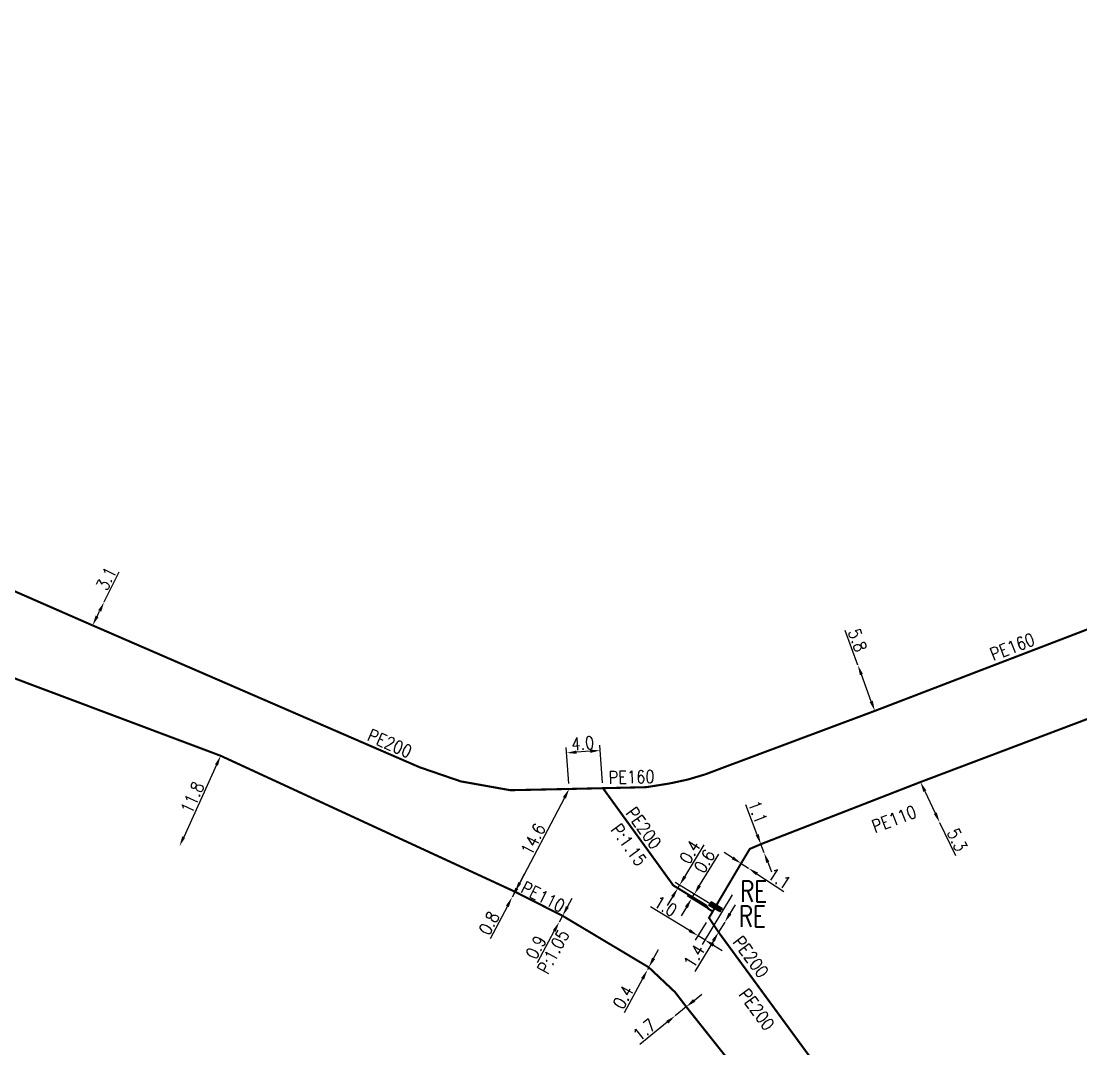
# Model space of a CAD drawing. Header units: millimetres. Extents: x 138998 to 140015, y 127998 to 129006.
# Drawn here: x 139577.9 to 139703.8, y 128602.8 to 128724.9 of the extents above; entities that cross this region are included whole.
import ezdxf
from ezdxf.enums import TextEntityAlignment as Align

# ---------------------------------------------------------------- set-up
doc = ezdxf.new("R2010")
doc.units = ezdxf.units.MM
doc.header["$PDMODE"] = 34
doc.linetypes.add('L_25_PE', pattern=[2000, 1000, 1000])
doc.layers.get('0').update_dxf_attribs({"linetype": 'CONTINUOUS'})
doc.layers.get('DEFPOINTS').update_dxf_attribs({"linetype": 'CONTINUOUS'})
doc.layers.add('L_150', color=1, linetype='CONTINUOUS')
doc.layers.add('L_340', color=7, linetype='CONTINUOUS')
doc.styles.get("Standard").update_dxf_attribs({"font": 'romans.shx', "width": 0.85})
doc.dimstyles.get("Standard").update_dxf_attribs({"dimtxt": 1.5, "dimasz": 1.2, "dimexe": 0.625, "dimexo": 0.625, "dimgap": 0.25, "dimtad": 1, "dimdec": 1, "dimzin": 0, "dimdsep": 46, "dimtxsty": 'Standard', "dimcen": -0.5, "dimadec": 0, "dimazin": 0, "dimtfac": 1, "dimtdec": 1, "dimtmove": 0, "dimatfit": 3, "dimfxl": 0, "dimtolj": 1, "dimtzin": 0, "dimarcsym": 0})

# ---------------------------------------------------------------- blocks, each defined once
blk = doc.blocks.new('*D167')
at = {"layer": 'DEFPOINTS', "color": 0, "linetype": 'Continuous', "transparency": 16777216}
for p in [(139601.59, 128637.59), (139596.7, 128626.85), (139596.7, 128626.85)]:
    blk.add_point(p, dxfattribs=at)
at = {"layer": 'L_150', "color": 0, "linetype": 'Continuous', "lineweight": -2, "transparency": 16777216}
blk.add_line((139601.09, 128636.5), (139597.2, 128627.94), dxfattribs=at)
at = {"layer": 'L_150', "color": 0, "linetype": 'Continuous', "transparency": 16777216}
for points in [[(139600.91, 128636.58), (139601.27, 128636.42), (139601.59, 128637.59)], [(139597.02, 128628.02), (139597.38, 128627.86), (139596.7, 128626.85)]]:
    blk.add_solid(points, dxfattribs=at)
at = {"layer": 'L_150', "color": 0, "linetype": 'Continuous', "transparency": 16777216, "insert": (139598.23, 128632.63), "char_height": 1.5, "attachment_point": 5, "rotation": 65.5497}
blk.add_mtext('\\A1;11.8', dxfattribs=at)
blk = doc.blocks.new('*D168')
at = {"layer": 'DEFPOINTS', "color": 0, "linetype": 'Continuous', "transparency": 16777216}
for p in [(139636.56, 128621.44), (139636.21, 128620.78), (139636.21, 128620.78)]:
    blk.add_point(p, dxfattribs=at)
at = {"layer": 'L_150', "color": 0, "linetype": 'Continuous', "lineweight": -2, "transparency": 16777216}
for p, q in [((139637.12, 128622.5), (139637.68, 128623.57)), ((139636.56, 128621.44), (139636.21, 128620.78)), ((139635.66, 128619.71), (139633.62, 128615.85))]:
    blk.add_line(p, q, dxfattribs=at)
at = {"layer": 'L_150', "color": 0, "linetype": 'Continuous', "transparency": 16777216}
for points in [[(139636.95, 128622.6), (139637.3, 128622.41), (139636.56, 128621.44)], [(139635.48, 128619.81), (139635.83, 128619.62), (139636.21, 128620.78)]]:
    blk.add_solid(points, dxfattribs=at)
at = {"layer": 'L_150', "color": 0, "linetype": 'Continuous', "transparency": 16777216, "insert": (139633.47, 128617.71), "char_height": 1.5, "attachment_point": 5, "rotation": 62.2602}
blk.add_mtext('\\A1;0.8', dxfattribs=at)
blk = doc.blocks.new('*D169')
at = {"layer": 'DEFPOINTS', "color": 0, "linetype": 'Continuous', "transparency": 16777216}
for p in [(139642.21, 128618.58), (139641.81, 128617.84), (139641.81, 128617.84)]:
    blk.add_point(p, dxfattribs=at)
at = {"layer": 'L_150', "color": 0, "linetype": 'Continuous', "lineweight": -2, "transparency": 16777216}
for p, q in [((139642.78, 128619.64), (139643.36, 128620.69)), ((139642.21, 128618.58), (139641.81, 128617.84)), ((139641.23, 128616.78), (139639.18, 128612.99))]:
    blk.add_line(p, q, dxfattribs=at)
at = {"layer": 'L_150', "color": 0, "linetype": 'Continuous', "transparency": 16777216}
for points in [[(139642.61, 128619.73), (139642.96, 128619.54), (139642.21, 128618.58)], [(139641.06, 128616.88), (139641.41, 128616.69), (139641.81, 128617.84)]]:
    blk.add_solid(points, dxfattribs=at)
at = {"layer": 'L_150', "color": 0, "linetype": 'Continuous', "transparency": 16777216, "insert": (139639.04, 128614.84), "char_height": 1.5, "attachment_point": 5, "rotation": 61.5388}
blk.add_mtext('\\A1;0.9', dxfattribs=at)
blk = doc.blocks.new('*D170')
at = {"layer": 'DEFPOINTS', "color": 0, "linetype": 'Continuous', "transparency": 16777216}
for p in [(139652.29, 128612.15), (139652.29, 128612.15), (139652.45, 128612.46)]:
    blk.add_point(p, dxfattribs=at)
at = {"layer": 'L_150', "color": 0, "linetype": 'Continuous', "lineweight": -2, "transparency": 16777216}
for p, q in [((139653.02, 128613.52), (139653.59, 128614.57)), ((139652.45, 128612.46), (139652.29, 128612.15)), ((139651.72, 128611.1), (139649.52, 128607.04))]:
    blk.add_line(p, q, dxfattribs=at)
at = {"layer": 'L_150', "color": 0, "linetype": 'Continuous', "transparency": 16777216}
for points in [[(139652.85, 128613.61), (139653.2, 128613.42), (139652.45, 128612.46)], [(139651.54, 128611.19), (139651.89, 128611), (139652.29, 128612.15)]]:
    blk.add_solid(points, dxfattribs=at)
at = {"layer": 'L_150', "color": 0, "linetype": 'Continuous', "transparency": 16777216, "insert": (139649.41, 128608.93), "char_height": 1.5, "attachment_point": 5, "rotation": 61.5899}
blk.add_mtext('\\A1;0.4', dxfattribs=at)
blk = doc.blocks.new('*D171')
at = {"layer": 'DEFPOINTS', "color": 0, "linetype": 'Continuous', "transparency": 16777216}
for p in [(139656.91, 128607.77), (139655.59, 128606.7), (139655.59, 128606.7)]:
    blk.add_point(p, dxfattribs=at)
at = {"layer": 'L_150', "color": 0, "linetype": 'Continuous', "lineweight": -2, "transparency": 16777216}
for p, q in [((139657.84, 128608.52), (139658.77, 128609.27)), ((139656.91, 128607.77), (139655.59, 128606.7)), ((139654.65, 128605.94), (139651.39, 128603.31))]:
    blk.add_line(p, q, dxfattribs=at)
at = {"layer": 'L_150', "color": 0, "linetype": 'Continuous', "transparency": 16777216}
for points in [[(139657.71, 128608.68), (139657.97, 128608.36), (139656.91, 128607.77)], [(139654.53, 128606.1), (139654.78, 128605.79), (139655.59, 128606.7)]]:
    blk.add_solid(points, dxfattribs=at)
at = {"layer": 'L_150', "color": 0, "linetype": 'Continuous', "transparency": 16777216, "insert": (139651.93, 128605.03), "char_height": 1.5, "attachment_point": 5, "rotation": 38.9517}
blk.add_mtext('\\A1;1.7', dxfattribs=at)
blk = doc.blocks.new('*D176')
at = {"layer": 'DEFPOINTS', "color": 0, "linetype": 'Continuous', "transparency": 16777216}
for p in [(139661.48, 128617.82), (139661.48, 128617.82), (139660.75, 128616.63)]:
    blk.add_point(p, dxfattribs=at)
at = {"layer": 'L_150', "color": 0, "linetype": 'Continuous', "lineweight": -2, "transparency": 16777216}
for p, q in [((139662.11, 128618.85), (139662.74, 128619.87)), ((139661.48, 128617.82), (139660.75, 128616.63)), ((139660.13, 128615.61), (139657.91, 128611.98))]:
    blk.add_line(p, q, dxfattribs=at)
at = {"layer": 'L_150', "color": 0, "linetype": 'Continuous', "transparency": 16777216}
for points in [[(139661.94, 128618.95), (139662.28, 128618.74), (139661.48, 128617.82)], [(139659.96, 128615.71), (139660.3, 128615.5), (139660.75, 128616.63)]]:
    blk.add_solid(points, dxfattribs=at)
at = {"layer": 'L_150', "color": 0, "linetype": 'Continuous', "transparency": 16777216, "insert": (139657.85, 128613.8), "char_height": 1.5, "attachment_point": 5, "rotation": 58.5738}
blk.add_mtext('\\A1;1.4', dxfattribs=at)
blk = doc.blocks.new('*D177')
at = {"layer": 'DEFPOINTS', "color": 0, "linetype": 'Continuous', "transparency": 16777216}
for p in [(139662.7, 128621.6), (139659.61, 128618.34), (139659.12, 128615.71)]:
    blk.add_point(p, dxfattribs=at)
at = {"layer": 'L_150', "color": 0, "linetype": 'Continuous', "lineweight": -2, "transparency": 16777216}
for p, q in [((139662.38, 128621.07), (139658.8, 128615.18)), ((139657.28, 128616.83), (139652.65, 128619.65)), ((139659.28, 128617.8), (139657.98, 128615.67)), ((139659.12, 128615.71), (139658.31, 128616.21)), ((139660.15, 128615.09), (139661.17, 128614.46))]:
    blk.add_line(p, q, dxfattribs=at)
at = {"layer": 'L_150', "color": 0, "linetype": 'Continuous', "transparency": 16777216}
for points in [[(139657.39, 128617), (139657.18, 128616.66), (139658.31, 128616.21)], [(139660.25, 128615.26), (139660.04, 128614.92), (139659.12, 128615.71)]]:
    blk.add_solid(points, dxfattribs=at)
at = {"layer": 'L_150', "color": 0, "linetype": 'Continuous', "transparency": 16777216, "insert": (139654.44, 128619.73), "char_height": 1.5, "attachment_point": 5, "rotation": 328.6746}
blk.add_mtext('\\A1;1.0', dxfattribs=at)
blk = doc.blocks.new('*D178')
at = {"layer": 'DEFPOINTS', "color": 0, "linetype": 'Continuous', "transparency": 16777216}
for p in [(139657.86, 128621.14), (139660.07, 128619.09), (139661.19, 128619.11)]:
    blk.add_point(p, dxfattribs=at)
at = {"layer": 'L_150', "color": 0, "linetype": 'Continuous', "lineweight": -2, "transparency": 16777216}
for p, q in [((139658.48, 128622.17), (139660.76, 128625.9)), ((139659.53, 128619.42), (139657.01, 128620.95)), ((139660.66, 128619.44), (139657.33, 128621.47)), ((139657.55, 128620.63), (139657.86, 128621.14)), ((139656.92, 128619.6), (139656.3, 128618.58))]:
    blk.add_line(p, q, dxfattribs=at)
at = {"layer": 'L_150', "color": 0, "linetype": 'Continuous', "transparency": 16777216}
for points in [[(139658.31, 128622.27), (139658.66, 128622.06), (139657.86, 128621.14)], [(139656.75, 128619.71), (139657.1, 128619.5), (139657.55, 128620.63)]]:
    blk.add_solid(points, dxfattribs=at)
at = {"layer": 'L_150', "color": 0, "linetype": 'Continuous', "transparency": 16777216, "insert": (139659.08, 128625.07), "char_height": 1.5, "attachment_point": 5, "rotation": 58.6746}
blk.add_mtext('\\A1;0.6', dxfattribs=at)
blk = doc.blocks.new('*D195')
at = {"layer": 'DEFPOINTS', "color": 0, "linetype": 'Continuous', "transparency": 16777216}
for p in [(139587.74, 128655.86), (139587.74, 128655.86), (139586.37, 128653.08)]:
    blk.add_point(p, dxfattribs=at)
at = {"layer": 'L_150', "color": 0, "linetype": 'Continuous', "lineweight": -2, "transparency": 16777216}
for p, q in [((139587.74, 128655.86), (139589.52, 128659.45)), ((139586.9, 128654.15), (139587.21, 128654.78))]:
    blk.add_line(p, q, dxfattribs=at)
at = {"layer": 'L_150', "color": 0, "linetype": 'Continuous', "transparency": 16777216}
for points in [[(139587.03, 128654.87), (139587.39, 128654.69), (139587.74, 128655.86)], [(139586.72, 128654.24), (139587.08, 128654.07), (139586.37, 128653.08)]]:
    blk.add_solid(points, dxfattribs=at)
at = {"layer": 'L_150', "color": 0, "linetype": 'Continuous', "transparency": 16777216, "insert": (139588, 128658.63), "char_height": 1.5, "attachment_point": 5, "rotation": 63.6961}
blk.add_mtext('\\A1;3.1', dxfattribs=at)
blk = doc.blocks.new('*D203')
at = {"layer": 'DEFPOINTS', "color": 0, "linetype": 'Continuous', "transparency": 16777216}
for p in [(139677.3, 128648.36), (139677.3, 128648.36), (139679.31, 128642.92)]:
    blk.add_point(p, dxfattribs=at)
at = {"layer": 'L_150', "color": 0, "linetype": 'Continuous', "lineweight": -2, "transparency": 16777216}
for p, q in [((139677.3, 128648.36), (139675.79, 128652.46)), ((139678.89, 128644.05), (139677.71, 128647.24))]:
    blk.add_line(p, q, dxfattribs=at)
at = {"layer": 'L_150', "color": 0, "linetype": 'Continuous', "transparency": 16777216}
for points in [[(139677.9, 128647.31), (139677.53, 128647.17), (139677.3, 128648.36)], [(139679.08, 128644.12), (139678.7, 128643.98), (139679.31, 128642.92)]]:
    blk.add_solid(points, dxfattribs=at)
at = {"layer": 'L_150', "color": 0, "linetype": 'Continuous', "transparency": 16777216, "insert": (139677.27, 128651.32), "char_height": 1.5, "attachment_point": 5, "rotation": 290.2543}
blk.add_mtext('\\A1;5.8', dxfattribs=at)
blk = doc.blocks.new('*D204')
at = {"layer": 'DEFPOINTS', "color": 0, "linetype": 'Continuous', "transparency": 16777216}
for p in [(139665.77, 128627.09), (139666.16, 128626.06), (139666.16, 128626.06)]:
    blk.add_point(p, dxfattribs=at)
at = {"layer": 'L_150', "color": 0, "linetype": 'Continuous', "lineweight": -2, "transparency": 16777216}
for p, q in [((139665.34, 128628.21), (139663.98, 128631.78)), ((139666.16, 128626.06), (139665.77, 128627.09)), ((139666.59, 128624.94), (139667.02, 128623.82))]:
    blk.add_line(p, q, dxfattribs=at)
at = {"layer": 'L_150', "color": 0, "linetype": 'Continuous', "transparency": 16777216}
for points in [[(139665.53, 128628.28), (139665.16, 128628.14), (139665.77, 128627.09)], [(139666.78, 128625.01), (139666.4, 128624.87), (139666.16, 128626.06)]]:
    blk.add_solid(points, dxfattribs=at)
at = {"layer": 'L_150', "color": 0, "linetype": 'Continuous', "transparency": 16777216, "insert": (139665.38, 128630.91), "char_height": 1.5, "attachment_point": 5, "rotation": 290.8868}
blk.add_mtext('\\A1;1.1', dxfattribs=at)
blk = doc.blocks.new('*D205')
at = {"layer": 'DEFPOINTS', "color": 0, "linetype": 'Continuous', "transparency": 16777216}
for p in [(139684.74, 128634.47), (139687.01, 128629.68), (139687.01, 128629.68)]:
    blk.add_point(p, dxfattribs=at)
at = {"layer": 'L_150', "color": 0, "linetype": 'Continuous', "lineweight": -2, "transparency": 16777216}
for p, q in [((139685.25, 128633.38), (139686.5, 128630.76)), ((139687.01, 128629.68), (139688.89, 128625.73))]:
    blk.add_line(p, q, dxfattribs=at)
at = {"layer": 'L_150', "color": 0, "linetype": 'Continuous', "transparency": 16777216}
for points in [[(139685.43, 128633.47), (139685.07, 128633.3), (139684.74, 128634.47)], [(139686.68, 128630.85), (139686.32, 128630.68), (139687.01, 128629.68)]]:
    blk.add_solid(points, dxfattribs=at)
at = {"layer": 'L_150', "color": 0, "linetype": 'Continuous', "transparency": 16777216, "insert": (139689.11, 128627.59), "char_height": 1.5, "attachment_point": 5, "rotation": 295.3919}
blk.add_mtext('\\A1;5.3', dxfattribs=at)
blk = doc.blocks.new('L_340_21')
at = {"linetype": 'Continuous'}
blk.add_hatch(color=0, dxfattribs=at).paths.add_polyline_path([(0.125, 0.75), (-0.125, 0.75), (-0.125, -0.75), (0.125, -0.75)])
at = {"color": 0, "linetype": 'Continuous'}
blk.add_lwpolyline([(-0.125, 0.75), (0.125, 0.75), (0.125, -0.75), (-0.125, -0.75)], close=True, dxfattribs=at)
at = {"color": 0, "linetype": 'Continuous', "width": 0.75}
for tag, height, flags, p in [('RE', 1.5, 8, (0, 3)), ('DEF_LEG', 1.2, 3, (0, -5)), ('DEF_COUP', 1.2, 3, (0, -7.5)), ('DEF_TYPE', 1.2, 3, (0, -10))]:
    blk.add_attdef(tag, text='', height=height, dxfattribs=dict(at, flags=flags)).set_placement(p, align=Align.MIDDLE)
blk = doc.blocks.new('*D357')
at = {"layer": 'DEFPOINTS', "color": 0, "linetype": 'Continuous', "transparency": 16777216}
for p in [(139663.42, 128624.8), (139664.3, 128624.23), (139664.3, 128624.23)]:
    blk.add_point(p, dxfattribs=at)
at = {"layer": 'L_340', "color": 0, "linetype": 'Continuous', "lineweight": -2, "transparency": 16777216}
for p, q in [((139662.42, 128625.46), (139661.42, 128626.12)), ((139663.42, 128624.8), (139664.3, 128624.23)), ((139665.31, 128623.57), (139668.5, 128621.47))]:
    blk.add_line(p, q, dxfattribs=at)
at = {"layer": 'L_340', "color": 0, "linetype": 'Continuous', "transparency": 16777216}
for points in [[(139662.53, 128625.63), (139662.31, 128625.29), (139663.42, 128624.8)], [(139665.42, 128623.73), (139665.2, 128623.4), (139664.3, 128624.23)]]:
    blk.add_solid(points, dxfattribs=at)
at = {"layer": 'L_340', "color": 0, "linetype": 'Continuous', "transparency": 16777216, "insert": (139667.96, 128623.02), "char_height": 1.5, "attachment_point": 5, "rotation": 326.7188}
blk.add_mtext('\\A1;1.1', dxfattribs=at)
blk = doc.blocks.new('*D358')
at = {"layer": 'DEFPOINTS', "color": 0, "linetype": 'Continuous', "transparency": 16777216}
for p in [(139656.11, 128622.21), (139659.26, 128619.82), (139661.19, 128619.11)]:
    blk.add_point(p, dxfattribs=at)
at = {"layer": 'L_340', "color": 0, "linetype": 'Continuous', "lineweight": -2, "transparency": 16777216}
for p, q in [((139656.73, 128623.23), (139659.04, 128627.02)), ((139658.73, 128620.14), (139655.37, 128622.19)), ((139660.66, 128619.44), (139655.58, 128622.53)), ((139655.9, 128621.86), (139656.11, 128622.21)), ((139655.28, 128620.84), (139654.65, 128619.81))]:
    blk.add_line(p, q, dxfattribs=at)
at = {"layer": 'L_340', "color": 0, "linetype": 'Continuous', "transparency": 16777216}
for points in [[(139656.56, 128623.33), (139656.9, 128623.13), (139656.11, 128622.21)], [(139655.11, 128620.94), (139655.45, 128620.74), (139655.9, 128621.86)]]:
    blk.add_solid(points, dxfattribs=at)
at = {"layer": 'L_340', "color": 0, "linetype": 'Continuous', "transparency": 16777216, "insert": (139657.34, 128626.16), "char_height": 1.5, "attachment_point": 5, "rotation": 58.6746}
blk.add_mtext('\\A1;0.4', dxfattribs=at)
blk = doc.blocks.new('*D359')
at = {"layer": 'DEFPOINTS', "color": 0, "linetype": 'Continuous', "transparency": 16777216}
for p in [(139642.99, 128633.65), (139636.21, 128620.78), (139636.21, 128620.78)]:
    blk.add_point(p, dxfattribs=at)
at = {"layer": 'L_150', "color": 0, "linetype": 'Continuous', "lineweight": -2, "transparency": 16777216}
blk.add_line((139642.43, 128632.59), (139636.77, 128621.84), dxfattribs=at)
at = {"layer": 'L_150', "color": 0, "linetype": 'Continuous', "transparency": 16777216}
for points in [[(139642.25, 128632.69), (139642.61, 128632.5), (139642.99, 128633.65)], [(139636.6, 128621.93), (139636.95, 128621.75), (139636.21, 128620.78)]]:
    blk.add_solid(points, dxfattribs=at)
at = {"layer": 'L_150', "color": 0, "linetype": 'Continuous', "transparency": 16777216, "insert": (139638.72, 128627.68), "char_height": 1.5, "attachment_point": 5, "rotation": 62.2602}
blk.add_mtext('\\A1;14.6', dxfattribs=at)
blk = doc.blocks.new('*D360')
at = {"layer": 'DEFPOINTS', "color": 0, "linetype": 'Continuous', "transparency": 16777216}
for p in [(139642.68, 128637.93), (139642.99, 128633.65), (139647.01, 128633.74)]:
    blk.add_point(p, dxfattribs=at)
at = {"layer": 'L_150', "color": 0, "linetype": 'Continuous', "lineweight": -2, "transparency": 16777216}
for p, q in [((139642.94, 128634.28), (139642.64, 128638.56)), ((139646.97, 128634.37), (139646.65, 128638.84)), ((139645.49, 128638.13), (139643.88, 128638.02))]:
    blk.add_line(p, q, dxfattribs=at)
at = {"layer": 'L_150', "color": 0, "linetype": 'Continuous', "transparency": 16777216}
for points in [[(139643.86, 128638.22), (139643.89, 128637.82), (139642.68, 128637.93)], [(139645.48, 128638.33), (139645.51, 128637.93), (139646.69, 128638.22)]]:
    blk.add_solid(points, dxfattribs=at)
at = {"layer": 'L_150', "color": 0, "linetype": 'Continuous', "transparency": 16777216, "insert": (139644.6, 128639.07), "char_height": 1.5, "attachment_point": 5, "rotation": 4.1002}
blk.add_mtext('\\A1;4.0', dxfattribs=at)

msp = doc.modelspace()

# ---------------------------------------------------------------- linework, layer by layer
at = {"layer": 'L_150', "linetype": 'L_25_PE', "flags": 128}
for points in [[(139647.01, 128633.74, 0.25, 0.25, 0), (139642.99, 128633.65, 0.25, 0.25, 0), (139636.01, 128633.5, 0.25, 0.25, 0), (139630.11, 128634.55, 0.25, 0.25, 0), (139625.22, 128636.23, 0.25, 0.25, 0), (139586.37, 128653.08, 0.25, 0.25, 0), (139564.14, 128662.81, 0.25, 0.25, 0), (139540.43, 128673.14, 0.25, 0.25, 0), (139509.58, 128686.86, 0.25, 0.25, 0), (139458.19, 128707.97, 0.25, 0.25, 0), (139440.2, 128715.59, 0.25, 0.25, 0), (139434.11, 128717.97, 0.25, 0.25, 0), (139429.25, 128719.54, 0.25, 0.25, 0), (139425.14, 128720.65, 0.25, 0.25, 0), (139416.4, 128722.55, 0.25, 0.25, 0), (139411.08, 128723.4, 0.25, 0.25, 0), (139405.58, 128724.09, 0.25, 0.25, 0), (139400.5, 128724.51, 0.25, 0.25, 0), (139391.69, 128724.73, 0.25, 0.25, 0), (139383.91, 128724.32, 0.25, 0.25, 0), (139375.91, 128723.35, 0.25, 0.25, 0), (139373.63, 128722.97, 0.25, 0.25, 0), (139367.29, 128721.54, 0.25, 0.25, 0), (139361.22, 128719.92, 0.25, 0.25, 0), (139348.26, 128715.99, 0.25, 0.25, 0), (139331.03, 128711.17, 0.25, 0.25, 0), (139269.3, 128693.08, 0.25, 0.25, 0), (139260.58, 128690.52, 0.25, 0.25, 0), (139253.94, 128695.32, 0.25, 0.25, 0), (139244.16, 128702.34, 0.25, 0.25, 0), (139240.25, 128706.81, 0.25, 0.25, 0), (139233.73, 128704.92, 0, 0, 0)], [(139663.42, 128624.8, 0.25, 0.25, 0), (139664.46, 128626.53, 0.25, 0.25, 0), (139665.77, 128627.09, 0.25, 0.25, 0), (139684.74, 128634.47, 0.25, 0.25, 0), (139718.46, 128647.21, 0.25, 0.25, 0), (139726.5, 128649.87, 0.25, 0.25, 0), (139730.54, 128651.17, 0.25, 0.25, 0), (139730.69, 128651.08, 0, 0, 0)]]:
    msp.add_lwpolyline(points, format="xyseb", dxfattribs=at)
at = {"layer": 'L_150', "linetype": 'L_25_PE', "const_width": 0.25, "flags": 128}
msp.add_lwpolyline([(139777.57, 128694.22, -0.030389), (139742.37, 128670.65), (139742.37, 128670.65), (139724.98, 128661.02), (139710.92, 128654.69), (139706.14, 128653.21), (139679.31, 128642.92), (139679.31, 128642.92), (139661.2, 128636.15), (139661.2, 128636.15, -0.055408), (139654.98, 128634.31), (139652.16, 128633.86), (139647.01, 128633.74)], format="xyb", dxfattribs=at)
for points in [[(139475.99, 128690.44), (139510.94, 128675.25), (139569.4, 128649.68), (139601.59, 128637.59), (139636.56, 128621.44), (139642.21, 128618.58), (139652.45, 128612.46), (139655.58, 128609.51), (139656.91, 128607.77), (139680.67, 128577.88), (139688.27, 128567.29), (139693.79, 128560.58), (139697.65, 128556.58), (139703.18, 128562.35)], [(139660.07, 128619.09), (139659.53, 128619.42), (139659.26, 128619.82), (139655.37, 128622.19), (139647.01, 128633.74)], [(139660.52, 128619.89), (139663.42, 128624.8)], [(139660.38, 128619.64), (139660.39, 128619.68)], [(139805.84, 128497.02), (139790.41, 128507.04), (139744.04, 128535.34), (139731.73, 128542.76), (139711.46, 128555.24), (139711.46, 128555.24), (139710.18, 128556.03), (139705.64, 128559.9), (139700.9, 128564.62), (139695.78, 128570.49), (139687.25, 128580.8), (139672.53, 128600.56), (139660.75, 128616.63), (139660.75, 128616.63), (139659.61, 128618.34), (139660.25, 128619.43)]]:
    msp.add_lwpolyline(points, dxfattribs=at)

# ---------------------------------------------------------------- block references
at = {"layer": 'L_340'}
ref = msp.add_blockref('L_340_21', (139660.46, 128619.78), dxfattribs=dict(at, rotation=59.01992891995256))
ref.add_attrib('RE', 'RE', dxfattribs={"layer": '0', "color": 0, "linetype": 'Continuous', "height": 2.5, "width": 0.75, "flags": 8}).set_placement((139664.91, 128621.5), align=Align.MIDDLE)
ref = msp.add_blockref('L_340_21', (139660.31, 128619.54), dxfattribs=dict(at, rotation=59.01992891394693))
ref.add_attrib('RE', 'RE', dxfattribs={"layer": '0', "color": 0, "linetype": 'Continuous', "height": 2.5, "width": 0.75, "flags": 8}).set_placement((139664.74, 128618.51), align=Align.MIDDLE)

# ---------------------------------------------------------------- texts
at = {"layer": 'L_150', "linetype": 'Continuous', "width": 0.85}
for s, rotation, p in [('PE160', 20.9865, (139693.37, 128648.86)), ('PE160', 1.2588, (139647.7, 128634.26)), ('PE200', 305.8753, (139649.65, 128630.77)), ('PE110', 20.706, (139679.31, 128628.41)), ('P:1.15', 305.8753, (139647.87, 128628.79)), ('PE200', 306.4837, (139662.35, 128615.44))]:
    msp.add_text(s, height=1.5, rotation=rotation, dxfattribs=at).set_placement(p)
for s, rotation, p in [('PE200', 336.5593, (139621.68, 128639.06)), ('PE110', 333.1648, (139639.89, 128620.84)), ('P:1.05', 61.5388, (139641.11, 128614.33)), ('PE200', 306.2293, (139665.28, 128607.45))]:
    msp.add_text(s, height=1.5, rotation=rotation, dxfattribs=at).set_placement(p, align=Align.MIDDLE)

# ---------------------------------------------------------------- dimensions: what is measured, and where the dimension line sits
at = {"layer": 'L_150', "linetype": 'Continuous'}
for base, p1, p2, angle, picture, middle in [((139587.74, 128655.86), (139586.37, 128653.08), (139587.74, 128655.86), 243.6961, '*D195', (139588.9, 128658.19)), ((139677.3, 128648.36), (139679.31, 128642.92), (139677.3, 128648.36), 290.2543, '*D203', (139676.33, 128650.98)), ((139642.68, 128637.93), (139647.01, 128633.74), (139642.99, 128633.65), 4.1002, '*D360', (139644.68, 128638.08)), ((139596.7, 128626.85), (139601.59, 128637.59), (139596.7, 128626.85), 65.5497, '*D167', (139599.14, 128632.22)), ((139636.2144, 128620.7771), (139642.9868, 128633.6548), (139636.2144, 128620.7771), 62.2602, '*D359', (139639.6006, 128627.2159)), ((139687.01, 128629.68), (139684.74, 128634.47), (139687.01, 128629.68), 115.3919, '*D205', (139688.21, 128627.16)), ((139666.16, 128626.06), (139665.77, 128627.09), (139666.16, 128626.06), 110.8868, '*D204', (139664.45, 128630.55)), ((139657.86, 128621.14), (139660.07, 128619.09), (139661.19, 128619.11), 238.6746, '*D178', (139659.93, 128624.55)), ((139636.21, 128620.78), (139636.56, 128621.44), (139636.21, 128620.78), 62.2602, '*D168', (139634.36, 128617.25)), ((139659.12118, 128615.71262), (139659.6057, 128618.336), (139662.70407, 128621.59955), 148.67456, '*D177', (139653.92331, 128618.87614)), ((139641.81, 128617.84), (139642.21, 128618.58), (139641.81, 128617.84), 61.5388, '*D169', (139639.92, 128614.36)), ((139661.48, 128617.82), (139660.75, 128616.63), (139661.48, 128617.82), 238.5738, '*D176', (139658.71, 128613.28)), ((139652.286584, 128612.154486), (139652.453107, 128612.462334), (139652.286584, 128612.154486), 61.589923, '*D170', (139650.286558, 128608.457069)), ((139655.59, 128606.7), (139656.91, 128607.77), (139655.59, 128606.7), 38.9517, '*D171', (139652.56, 128604.25))]:
    dim = msp.add_linear_dim(base=base, p1=p1, p2=p2, angle=angle, dimstyle='Standard', dxfattribs=at)
    dim.commit()
    dim.dimension.update_dxf_attribs({"geometry": picture, "text_midpoint": middle, "dimtype": 160})
at = {"layer": 'L_340', "linetype": 'Continuous'}
for base, p1, p2, angle, picture, middle in [((139656.11, 128622.21), (139659.26, 128619.82), (139661.19, 128619.11), 238.6746, '*D358', (139658.2, 128625.64)), ((139664.3, 128624.23), (139663.42, 128624.8), (139664.3, 128624.23), 146.7188, '*D357', (139667.41, 128622.19))]:
    dim = msp.add_linear_dim(base=base, p1=p1, p2=p2, angle=angle, dimstyle='Standard', dxfattribs=at)
    dim.commit()
    dim.dimension.update_dxf_attribs({"geometry": picture, "text_midpoint": middle, "dimtype": 160})

doc.saveas('drawing.dxf')
